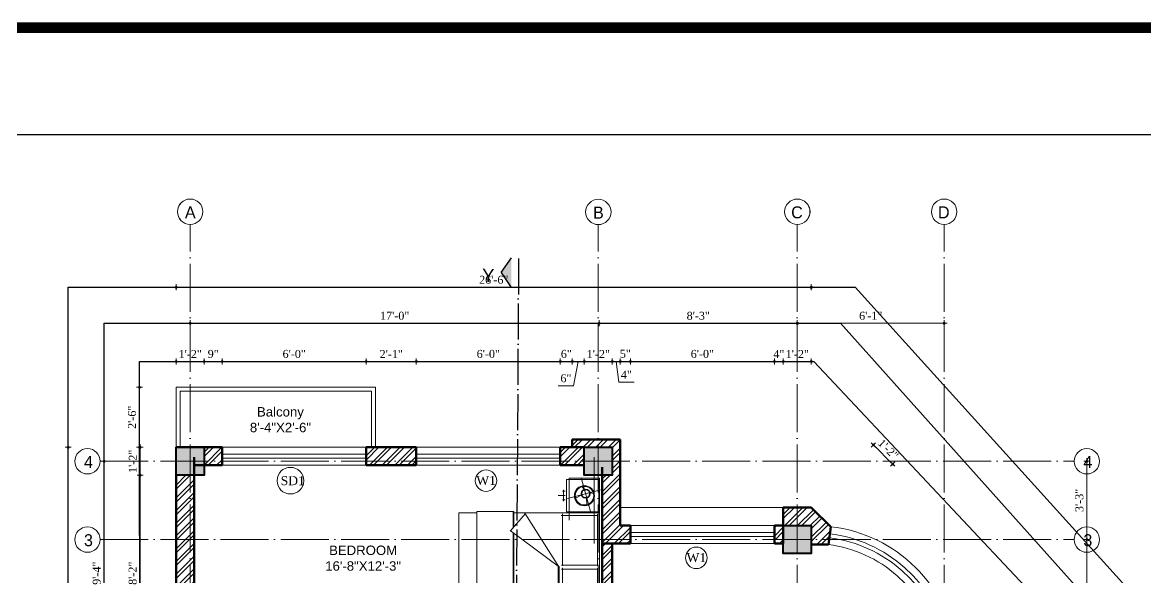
# Model space of a CAD drawing. Header units: inches. Extents: x 5914 to 162157, y -20538 to 282354.
# Drawn here: x 155197 to 155759, y -14302 to -14024 of the extents above; entities that cross this region are included whole.
import ezdxf

# ---------------------------------------------------------------- set-up
doc = ezdxf.new("R2010")
doc.units = ezdxf.units.IN
doc.header["$MEASUREMENT"] = 0
doc.header["$PDMODE"] = 99
doc.linetypes.add('ACAD_ISO04W100', pattern=[30, 24, -3, 0, -3])
for name, color, linetype, lineweight in [('A-FUR', 42, 'Continuous', 5), ('CENTER  LINE RA', 10, 'ACAD_ISO04W100', 20), ('CONC. OUTLINE RA', 150, 'Continuous', 40), ('DOOR-WIN RA', 3, 'Continuous', 20), ('ELE2 RA', 130, 'Continuous', 20), ('elev 2', 20, 'Continuous', 25), ('Furniture', 22, 'Continuous', 13), ('Hatch', 254, 'Continuous', 9), ('HATCH RA', 8, 'Continuous', 5), ('Outline', 4, 'Continuous', 9), ('Text', 7, 'Continuous', 18), ('TEXTLAYER', 7, 'Continuous', 18), ('WALL RA', 42, 'Continuous', 50)]:
    doc.layers.add(name, color=color, linetype=linetype, lineweight=lineweight)
doc.layers.add('Column & Beam', color=7, linetype='Continuous')
doc.layers.add('S-DIM', color=7, linetype='Continuous')
doc.styles.add('DIM', font='dutch.ttf')
doc.styles.get("Standard").update_dxf_attribs({"font": 'arial.ttf'})
doc.styles.add('titles', font='GOTHICB.TTF')
doc.dimstyles.new('Copy of DIM 8', dxfattribs={"dimtxt": 6.5, "dimasz": 1, "dimexe": 6, "dimexo": 18, "dimgap": 1.6875, "dimtad": 1, "dimdec": 0, "dimzin": 3, "dimdsep": 46, "dimlunit": 4, "dimtxsty": 'DIM', "dimblk": 'dot 2', "dimcen": 0.09375, "dimse1": 1, "dimse2": 1, "dimclrd": 1, "dimclre": 1, "dimclrt": 256, "dimadec": 0, "dimazin": 0, "dimtfac": 0.75, "dimtdec": 0, "dimtix": 1, "dimtmove": 1, "dimatfit": 3, "dimldrblk": 'DOT', "dimfxl": 1, "dimtolj": 1, "dimtzin": 0, "dimlwd": 9, "dimlwe": 9, "dimarcsym": 0})
pattern_1 = [(45, (0, -4), (-3.18198052, 3.18198052), []), (45, (2.1213, -4), (-3.18198052, 3.18198052), [])]

# ---------------------------------------------------------------- blocks, each defined once
blk = doc.blocks.new('COLUMN')
at = {"layer": 'CONC. OUTLINE RA', "transparency": 33554687}
h = blk.add_hatch(color=256, dxfattribs=at)
h.dxf.hatch_style = 1
h.paths.add_polyline_path([(148062.93, -13130.45), (148076.93, -13130.45), (148076.93, -13116.45), (148062.93, -13116.45)])
at = {"layer": 'CONC. OUTLINE RA'}
blk.add_lwpolyline([(148062.93, -13116.45), (148076.93, -13116.45), (148076.93, -13130.45), (148062.93, -13130.45)], close=True, dxfattribs=at)
blk = doc.blocks.new('A$C2A650008')
at = {"layer": 'A-FUR'}
for p, q in [((-74.11, 13.02), (-90.97, 13.02)), ((-90.97, -6.3), (-90.97, 13.02)), ((-80.98, 12.72), (-85.85, -5.45)), ((-74.11, -10.37), (-74.11, 13.02)), ((-91.38, 6.62), (-73.1, 1.72)), ((-90.52, -5.58), (-90.52, 12.3)), ((-90.52, 12.3), (-72.65, 12.3)), ((-82.37, 6.87), (-81.23, 8.27)), ((-72.65, 12.3), (-72.65, -5.58)), ((-70.96, 6.46), (-70.96, 0.35)), ((-85.74, 4.89), (-87.52, 4.59)), ((-83.76, 1.91), (-83.84, -1.7)), ((-80.74, 3.68), (-77.55, 1.98)), ((-71.92, 5.78), (-70.42, 5.78)), ((-71.92, 3.36), (-67.96, 3.36)), ((-71.92, 0.94), (-70.3, 0.94)), ((-72.65, -5.58), (-90.52, -5.58)), ((-43.44, -5.48), (-43.44, -13.94)), ((-43.44, -5.48), (-22.87, -5.48)), ((-42.96, -5.48), (-42.96, -14.5)), ((-22.87, -5.48), (-22.87, -66.85)), ((-90.97, -6.3), (-43.44, -6.3)), ((-90.97, -6.3), (-90.97, -66.3)), ((-90.97, -6.3), (-70.8, -6.3)), ((-90.97, -66.3), (-90.97, -6.3)), ((-90.18, -7.63), (-69.6, -7.63)), ((-89.76, -35.72), (-89.76, -7)), ((-70.44, -6.69), (-70.44, -35.63)), ((-68.72, -36.65), (-49.48, -6.48)), ((-49.77, -6.59), (-41.27, -16.48)), ((-22.87, -6.3), (-12.84, -6.3)), ((-12.84, -6.3), (-12.84, -66.3)), ((-41.36, -16.06), (-68.68, -36.43)), ((-43.44, -17.62), (-43.44, -66.85)), ((-42.96, -17.26), (-42.96, -66.85)), ((-69.87, -35.22), (-90.25, -35.22)), ((-90.25, -37.39), (-69.87, -37.39)), ((-89.76, -65.95), (-89.76, -36.85)), ((-70.44, -36.77), (-70.44, -65.37)), ((-68.5, -36.25), (-68.5, -66.3)), ((-68.02, -35.78), (-68.02, -66.3)), ((-74.11, -61.97), (-74.11, -85.36)), ((-43.44, -66.3), (-90.97, -66.3)), ((-90.97, -66.3), (-90.97, -85.36)), ((-69.53, -64.97), (-90.74, -64.97)), ((-90.52, -66.76), (-90.52, -84.63)), ((-72.65, -66.76), (-90.52, -66.76)), ((-80.98, -85.05), (-85.85, -66.89)), ((-72.65, -84.63), (-72.65, -66.76)), ((-43.44, -66.85), (-22.87, -66.85)), ((-12.84, -66.3), (-22.87, -66.3)), ((-91.38, -78.96), (-73.1, -74.06)), ((-80.74, -76.02), (-77.55, -74.32)), ((-71.92, -73.28), (-70.3, -73.28)), ((-70.96, -78.79), (-70.96, -72.69)), ((-82.37, -79.2), (-81.23, -80.61)), ((-71.92, -75.7), (-67.96, -75.7)), ((-71.92, -78.11), (-70.42, -78.11)), ((-74.11, -85.36), (-90.97, -85.36)), ((-90.52, -84.63), (-72.65, -84.63))]:
    blk.add_line(p, q, dxfattribs=at)
for centre, major_axis, start_param, end_param in [((-82.54, 3.29), (3.95, 3.95), 6.28318530712061, 12.5663706143002), ((-82.54, 3.29), (-3.64, 3.64), 4.712389, 10.995574), ((-83.2, 4.43), (1.82, 1.82), 3.926993, 10.210178), ((-83.2, 4.43), (-1.52, 1.52), -1.570796, 4.712389)]:
    blk.add_ellipse(centre, major_axis=major_axis, ratio=1, start_param=start_param, end_param=end_param, dxfattribs=at)
at = {"layer": 'A-FUR', "extrusion": (0, 0, -1)}
for centre, major_axis, start_param, end_param in [((-82.54, -75.63), (-3.95, 3.95), 3.141593, 9.424778), ((-82.54, -75.63), (3.64, 3.64), 1.570796326731005, 7.853981633910592), ((-83.2, -76.77), (1.82, 1.82), -0.588961555347947, 5.69422375183164), ((-83.2, -76.77), (-1.52, 1.52), 0.886531, 7.169716)]:
    blk.add_ellipse(centre, major_axis=major_axis, ratio=1, start_param=start_param, end_param=end_param, dxfattribs=at)
blk = doc.blocks.new('griid')
at = {"layer": 'CENTER  LINE RA', "linetype": 'ACAD_ISO04W100'}
for p, q in [((149708.18, -15085.57), (149708.19, -14620.49)), ((149912.22, -15085.57), (149912.22, -14620.62)), ((150011.7, -15085.57), (150011.7, -14620.49)), ((150085.1, -15085.57), (150085.1, -14620.49)), ((149663.18, -14738.94), (150150.1, -14738.94)), ((150162.79, -14738.94), (150162.79, -14738.94)), ((149663.18, -14778.08), (150150.1, -14778.08)), ((150162.79, -14778.08), (150162.79, -14778.08)), ((149663.18, -14850.87), (150150.1, -14850.87)), ((150162.79, -14850.87), (150162.79, -14850.87)), ((149663.18, -15016.57), (150150.1, -15016.57)), ((150162.79, -15016.57), (150162.79, -15016.57))]:
    blk.add_line(p, q, dxfattribs=at)
at = {"layer": 'Text'}
for centre in [(149708.19, -14614.14), (149708.18, -14614.14), (149708.19, -14614.14), (149912.22, -14614.28), (149912.22, -14614.28), (149912.22, -14614.28), (150011.7, -14614.14), (150011.69, -14614.14), (150011.7, -14614.14), (150085.1, -14614.14), (150085.1, -14614.14), (150085.1, -14614.14), (149656.84, -14738.94), (149656.84, -14738.94), (149656.84, -14738.94), (150156.45, -14738.94), (150156.44, -14738.94), (150156.45, -14738.94), (149656.84, -14778.08), (149656.84, -14778.08), (149656.84, -14778.08), (150156.45, -14778.08), (150156.44, -14778.08), (150156.45, -14778.08), (149656.84, -14850.87), (149656.84, -14850.87), (149656.84, -14850.87), (150156.45, -14850.87), (150156.44, -14850.87), (150156.45, -14850.87), (149656.84, -15016.57), (149656.84, -15016.57), (149656.84, -15016.57), (150156.45, -15016.57), (150156.44, -15016.57), (150156.45, -15016.57), (149708.18, -15091.92), (149708.18, -15091.92), (149708.18, -15091.92), (149912.22, -15091.92), (149912.22, -15091.92), (149912.22, -15091.92), (150011.7, -15091.92), (150011.69, -15091.92), (150011.7, -15091.92), (150085.1, -15091.92), (150085.1, -15091.92), (150085.1, -15091.92)]:
    blk.add_circle(centre, 6.34, dxfattribs=at)
at = {"layer": 'Text', "char_height": 6, "width": 68.6783, "attachment_point": 3, "rotation": 0.0035, "style": 'titles'}
for s, insert in [('{\\fStylus BT|b0|i0|c0|p34;A}', (149710.91, -14611.46)), ('{\\fStylus BT|b0|i0|c0|p34;B}', (149914.95, -14611.6)), ('{\\fStylus BT|b0|i0|c0|p34;C}', (150014.42, -14611.46)), ('{\\fStylus BT|b0|i0|c0|p34;D}', (150087.82, -14611.46)), ('{\\fStylus BT|b0|i0|c0|p34;4}', (149659.56, -14736.26)), ('{\\fStylus BT|b0|i0|c0|p34;4}', (150159.17, -14736.26)), ('{\\fStylus BT|b0|i0|c0|p34;3}', (149659.56, -14775.4)), ('{\\fStylus BT|b0|i0|c0|p34;3}', (150159.17, -14775.4)), ('{\\fStylus BT|b0|i0|c0|p34;2}', (149659.56, -14848.19)), ('{\\fStylus BT|b0|i0|c0|p34;2}', (150159.17, -14848.19)), ('{\\fStylus BT|b0|i0|c0|p34;1}', (149656.79, -15013.86)), ('{\\fStylus BT|b0|i0|c0|p34;1}', (150156.51, -15013.77)), ('{\\fStylus BT|b0|i0|c0|p34;A}', (149710.91, -15089.24)), ('{\\fStylus BT|b0|i0|c0|p34;B}', (149914.94, -15089.24)), ('{\\fStylus BT|b0|i0|c0|p34;C}', (150014.42, -15089.24)), ('{\\fStylus BT|b0|i0|c0|p34;D}', (150087.82, -15089.24))]:
    blk.add_mtext(s, dxfattribs=dict(at, insert=insert))
blk = doc.blocks.new('dot1')
at = {"layer": 'Hatch'}
h = blk.add_hatch(color=256, dxfattribs=at)
edge = h.paths.add_edge_path()
edge.add_arc((0, 0), 1, 0, 360)
for p, q in [((3, 0), (-3, 0)), ((0, 3), (0, -3))]:
    blk.add_line(p, q, dxfattribs=at)
blk.add_circle((0, 0), 1, dxfattribs=at)
blk = doc.blocks.new('dot 2')
at = {"layer": 'Hatch', "xscale": 0.5, "yscale": 0.5, "zscale": 0.5}
blk.add_blockref('dot1', (0, 0), dxfattribs=at)
blk = doc.blocks.new('*D304')
at = {"layer": 'Defpoints', "color": 0, "transparency": 16777216}
for p in [(149715.18, -14688.99), (149701.18, -14731.94), (149715.18, -14731.94)]:
    blk.add_point(p, dxfattribs=at)
at = {"layer": 'S-DIM', "color": 1, "lineweight": 9, "transparency": 16777216}
blk.add_line((149702.18, -14688.99), (149714.18, -14688.99), dxfattribs=at)
at = {"layer": 'S-DIM', "color": 1, "lineweight": 9, "transparency": 16777216, "rotation": 180}
blk.add_blockref('dot 2', (149701.18, -14688.99), dxfattribs=at)
at = {"layer": 'S-DIM', "color": 1, "lineweight": 9, "transparency": 16777216}
blk.add_blockref('dot 2', (149715.18, -14688.99), dxfattribs=at)
at = {"layer": 'S-DIM', "transparency": 16777216, "insert": (149708.18, -14685.29), "char_height": 4, "attachment_point": 5, "style": 'DIM'}
blk.add_mtext('\\A1;1\'-2"', dxfattribs=at)
blk = doc.blocks.new('_Dot')
at = {"color": 0, "linetype": 'ByBlock', "lineweight": -2}
blk.add_line((-0.5, 0), (-1, 0), dxfattribs=at)
at = {"color": 0, "linetype": 'ByBlock', "const_width": 0.5}
blk.add_lwpolyline([(-0.25, 0, 1), (0.25, 0, 1)], format="xyb", close=True, dxfattribs=at)
blk = doc.blocks.new('*D305')
at = {"layer": 'Defpoints', "color": 0, "transparency": 16777216}
for p in [(149724.18, -14688.99), (149715.18, -14731.94), (149724.18, -14731.94)]:
    blk.add_point(p, dxfattribs=at)
at = {"layer": 'S-DIM', "color": 1, "lineweight": 9, "transparency": 16777216}
blk.add_line((149716.18, -14688.99), (149723.18, -14688.99), dxfattribs=at)
at = {"layer": 'S-DIM', "color": 1, "lineweight": 9, "transparency": 16777216, "rotation": 180}
blk.add_blockref('dot 2', (149715.18, -14688.99), dxfattribs=at)
at = {"layer": 'S-DIM', "color": 1, "lineweight": 9, "transparency": 16777216}
blk.add_blockref('dot 2', (149724.18, -14688.99), dxfattribs=at)
at = {"layer": 'S-DIM', "transparency": 16777216, "insert": (149719.68, -14685.26), "char_height": 4, "attachment_point": 5, "style": 'DIM'}
blk.add_mtext('\\A1;9"', dxfattribs=at)
blk = doc.blocks.new('*D306')
at = {"layer": 'Defpoints', "color": 0, "transparency": 16777216}
for p in [(149796.18, -14688.99), (149724.18, -14731.94), (149796.18, -14731.94)]:
    blk.add_point(p, dxfattribs=at)
at = {"layer": 'S-DIM', "color": 1, "lineweight": 9, "transparency": 16777216}
blk.add_line((149725.18, -14688.99), (149795.18, -14688.99), dxfattribs=at)
at = {"layer": 'S-DIM', "color": 1, "lineweight": 9, "transparency": 16777216, "rotation": 180}
blk.add_blockref('dot 2', (149724.18, -14688.99), dxfattribs=at)
at = {"layer": 'S-DIM', "color": 1, "lineweight": 9, "transparency": 16777216}
blk.add_blockref('dot 2', (149796.18, -14688.99), dxfattribs=at)
at = {"layer": 'S-DIM', "transparency": 16777216, "insert": (149760.18, -14685.26), "char_height": 4, "attachment_point": 5, "style": 'DIM'}
blk.add_mtext('\\A1;6\'-0"', dxfattribs=at)
blk = doc.blocks.new('*D307')
at = {"layer": 'Defpoints', "color": 0, "transparency": 16777216}
for p in [(149821.22, -14688.99), (149796.18, -14731.94), (149821.22, -14731.94)]:
    blk.add_point(p, dxfattribs=at)
at = {"layer": 'S-DIM', "color": 1, "lineweight": 9, "transparency": 16777216}
blk.add_line((149797.18, -14688.99), (149820.22, -14688.99), dxfattribs=at)
at = {"layer": 'S-DIM', "color": 1, "lineweight": 9, "transparency": 16777216, "rotation": 180}
blk.add_blockref('dot 2', (149796.18, -14688.99), dxfattribs=at)
at = {"layer": 'S-DIM', "color": 1, "lineweight": 9, "transparency": 16777216}
blk.add_blockref('dot 2', (149821.22, -14688.99), dxfattribs=at)
at = {"layer": 'S-DIM', "transparency": 16777216, "insert": (149808.7, -14685.29), "char_height": 4, "attachment_point": 5, "style": 'DIM'}
blk.add_mtext('\\A1;2\'-1"', dxfattribs=at)
blk = doc.blocks.new('*D308')
at = {"layer": 'Defpoints', "color": 0, "transparency": 16777216}
for p in [(149893.22, -14688.99), (149821.22, -14731.94), (149893.22, -14731.94)]:
    blk.add_point(p, dxfattribs=at)
at = {"layer": 'S-DIM', "color": 1, "lineweight": 9, "transparency": 16777216}
blk.add_line((149822.22, -14688.99), (149892.22, -14688.99), dxfattribs=at)
at = {"layer": 'S-DIM', "color": 1, "lineweight": 9, "transparency": 16777216, "rotation": 180}
blk.add_blockref('dot 2', (149821.22, -14688.99), dxfattribs=at)
at = {"layer": 'S-DIM', "color": 1, "lineweight": 9, "transparency": 16777216}
blk.add_blockref('dot 2', (149893.22, -14688.99), dxfattribs=at)
at = {"layer": 'S-DIM', "transparency": 16777216, "insert": (149857.22, -14685.26), "char_height": 4, "attachment_point": 5, "style": 'DIM'}
blk.add_mtext('\\A1;6\'-0"', dxfattribs=at)
blk = doc.blocks.new('*D309')
at = {"layer": 'Defpoints', "color": 0, "transparency": 16777216}
for p in [(149899.22, -14688.99), (149893.22, -14731.94), (149899.22, -14731.94)]:
    blk.add_point(p, dxfattribs=at)
at = {"layer": 'S-DIM', "color": 1, "lineweight": 9, "transparency": 16777216}
for p, q in [((149892.22, -14688.99), (149891.22, -14688.99)), ((149893.22, -14688.99), (149899.22, -14688.99)), ((149900.22, -14688.99), (149901.22, -14688.99))]:
    blk.add_line(p, q, dxfattribs=at)
blk.add_blockref('dot 2', (149893.22, -14688.99), dxfattribs=at)
at = {"layer": 'S-DIM', "color": 1, "lineweight": 9, "transparency": 16777216, "rotation": 180}
blk.add_blockref('dot 2', (149899.22, -14688.99), dxfattribs=at)
at = {"layer": 'S-DIM', "transparency": 16777216, "insert": (149896.22, -14685.26), "char_height": 4, "attachment_point": 5, "style": 'DIM'}
blk.add_mtext('\\A1;6"', dxfattribs=at)
blk = doc.blocks.new('*D310')
at = {"layer": 'Defpoints', "color": 0, "transparency": 16777216}
for p in [(149905.22, -14688.99), (149899.22, -14731.94), (149905.22, -14731.92)]:
    blk.add_point(p, dxfattribs=at)
at = {"layer": 'S-DIM', "color": 1, "lineweight": 9, "transparency": 16777216}
for p, q in [((149902.22, -14688.99), (149899.84, -14701.16)), ((149900.22, -14688.99), (149904.22, -14688.99)), ((149899.84, -14701.16), (149892.18, -14701.16))]:
    blk.add_line(p, q, dxfattribs=at)
at = {"layer": 'S-DIM', "color": 1, "lineweight": 9, "transparency": 16777216, "rotation": 180}
blk.add_blockref('dot 2', (149899.22, -14688.99), dxfattribs=at)
at = {"layer": 'S-DIM', "color": 1, "lineweight": 9, "transparency": 16777216}
blk.add_blockref('dot 2', (149905.22, -14688.99), dxfattribs=at)
at = {"layer": 'S-DIM', "transparency": 16777216, "insert": (149896.01, -14697.43), "char_height": 4, "attachment_point": 5, "style": 'DIM'}
blk.add_mtext('\\A1;6"', dxfattribs=at)
blk = doc.blocks.new('*D311')
at = {"layer": 'Defpoints', "color": 0, "transparency": 16777216}
for p in [(149919.22, -14688.99), (149905.22, -14731.92), (149919.22, -14731.92)]:
    blk.add_point(p, dxfattribs=at)
at = {"layer": 'S-DIM', "color": 1, "lineweight": 9, "transparency": 16777216}
blk.add_line((149906.22, -14688.99), (149918.22, -14688.99), dxfattribs=at)
at = {"layer": 'S-DIM', "color": 1, "lineweight": 9, "transparency": 16777216, "rotation": 180}
blk.add_blockref('dot 2', (149905.22, -14688.99), dxfattribs=at)
at = {"layer": 'S-DIM', "color": 1, "lineweight": 9, "transparency": 16777216}
blk.add_blockref('dot 2', (149919.22, -14688.99), dxfattribs=at)
at = {"layer": 'S-DIM', "transparency": 16777216, "insert": (149912.22, -14685.29), "char_height": 4, "attachment_point": 5, "style": 'DIM'}
blk.add_mtext('\\A1;1\'-2"', dxfattribs=at)
blk = doc.blocks.new('*D312')
at = {"layer": 'Defpoints', "color": 0, "transparency": 16777216}
for p in [(149923.22, -14688.99), (149919.22, -14731.92), (149923.22, -14731.92)]:
    blk.add_point(p, dxfattribs=at)
at = {"layer": 'S-DIM', "color": 1, "lineweight": 9, "transparency": 16777216}
for p, q in [((149918.22, -14688.99), (149917.22, -14688.99)), ((149919.22, -14688.99), (149923.22, -14688.99)), ((149919.22, -14688.99), (149923.22, -14688.99)), ((149921.22, -14688.99), (149922.39, -14699.3)), ((149924.22, -14688.99), (149925.22, -14688.99)), ((149922.39, -14699.3), (149930.13, -14699.3))]:
    blk.add_line(p, q, dxfattribs=at)
blk.add_blockref('dot 2', (149919.22, -14688.99), dxfattribs=at)
at = {"layer": 'S-DIM', "color": 1, "lineweight": 9, "transparency": 16777216, "rotation": 180}
blk.add_blockref('dot 2', (149923.22, -14688.99), dxfattribs=at)
at = {"layer": 'S-DIM', "transparency": 16777216, "insert": (149926.26, -14695.61), "char_height": 4, "attachment_point": 5, "style": 'DIM'}
blk.add_mtext('\\A1;4"', dxfattribs=at)
blk = doc.blocks.new('*D313')
at = {"layer": 'Defpoints', "color": 0, "transparency": 16777216}
for p in [(149928.22, -14688.99), (149923.22, -14731.92), (149928.22, -14771.08)]:
    blk.add_point(p, dxfattribs=at)
at = {"layer": 'S-DIM', "color": 1, "lineweight": 9, "transparency": 16777216}
for p, q in [((149922.22, -14688.99), (149921.22, -14688.99)), ((149923.22, -14688.99), (149928.22, -14688.99)), ((149929.22, -14688.99), (149930.22, -14688.99))]:
    blk.add_line(p, q, dxfattribs=at)
blk.add_blockref('dot 2', (149923.22, -14688.99), dxfattribs=at)
at = {"layer": 'S-DIM', "color": 1, "lineweight": 9, "transparency": 16777216, "rotation": 180}
blk.add_blockref('dot 2', (149928.22, -14688.99), dxfattribs=at)
at = {"layer": 'S-DIM', "transparency": 16777216, "insert": (149925.72, -14685.22), "char_height": 4, "attachment_point": 5, "style": 'DIM'}
blk.add_mtext('\\A1;5"', dxfattribs=at)
blk = doc.blocks.new('*D314')
at = {"layer": 'Defpoints', "color": 0, "transparency": 16777216}
for p in [(150000.22, -14688.99), (149928.22, -14771.08), (150000.22, -14771.08)]:
    blk.add_point(p, dxfattribs=at)
at = {"layer": 'S-DIM', "color": 1, "lineweight": 9, "transparency": 16777216}
blk.add_line((149929.22, -14688.99), (149999.22, -14688.99), dxfattribs=at)
at = {"layer": 'S-DIM', "color": 1, "lineweight": 9, "transparency": 16777216, "rotation": 180}
blk.add_blockref('dot 2', (149928.22, -14688.99), dxfattribs=at)
at = {"layer": 'S-DIM', "color": 1, "lineweight": 9, "transparency": 16777216}
blk.add_blockref('dot 2', (150000.22, -14688.99), dxfattribs=at)
at = {"layer": 'S-DIM', "transparency": 16777216, "insert": (149964.22, -14685.26), "char_height": 4, "attachment_point": 5, "style": 'DIM'}
blk.add_mtext('\\A1;6\'-0"', dxfattribs=at)
blk = doc.blocks.new('*D315')
at = {"layer": 'Defpoints', "color": 0, "transparency": 16777216}
for p in [(150004.7, -14688.99), (150000.22, -14771.08), (150004.7, -14771.08)]:
    blk.add_point(p, dxfattribs=at)
at = {"layer": 'S-DIM', "color": 1, "lineweight": 9, "transparency": 16777216}
for p, q in [((149999.22, -14688.99), (149998.22, -14688.99)), ((150000.22, -14688.99), (150004.7, -14688.99)), ((150005.7, -14688.99), (150006.7, -14688.99))]:
    blk.add_line(p, q, dxfattribs=at)
blk.add_blockref('dot 2', (150000.22, -14688.99), dxfattribs=at)
at = {"layer": 'S-DIM', "color": 1, "lineweight": 9, "transparency": 16777216, "rotation": 180}
blk.add_blockref('dot 2', (150004.7, -14688.99), dxfattribs=at)
at = {"layer": 'S-DIM', "transparency": 16777216, "insert": (150002.46, -14685.3), "char_height": 4, "attachment_point": 5, "style": 'DIM'}
blk.add_mtext('\\A1;4"', dxfattribs=at)
blk = doc.blocks.new('*D316')
at = {"layer": 'Defpoints', "color": 0, "transparency": 16777216}
for p in [(150018.7, -14688.99), (150004.7, -14771.08), (150018.7, -14771.08)]:
    blk.add_point(p, dxfattribs=at)
at = {"layer": 'S-DIM', "color": 1, "lineweight": 9, "transparency": 16777216}
blk.add_line((150005.7, -14688.99), (150017.7, -14688.99), dxfattribs=at)
at = {"layer": 'S-DIM', "color": 1, "lineweight": 9, "transparency": 16777216, "rotation": 180}
blk.add_blockref('dot 2', (150004.7, -14688.99), dxfattribs=at)
at = {"layer": 'S-DIM', "color": 1, "lineweight": 9, "transparency": 16777216}
blk.add_blockref('dot 2', (150018.7, -14688.99), dxfattribs=at)
at = {"layer": 'S-DIM', "transparency": 16777216, "insert": (150011.7, -14685.29), "char_height": 4, "attachment_point": 5, "style": 'DIM'}
blk.add_mtext('\\A1;1\'-2"', dxfattribs=at)
blk = doc.blocks.new('*D317')
at = {"layer": 'Defpoints', "color": 0, "transparency": 16777216}
for p in [(149912.64, -14669.94), (149708.18, -14738.94), (149912.64, -14738.94)]:
    blk.add_point(p, dxfattribs=at)
at = {"layer": 'S-DIM', "color": 1, "lineweight": 9, "transparency": 16777216}
blk.add_line((149709.18, -14669.94), (149911.64, -14669.94), dxfattribs=at)
at = {"layer": 'S-DIM', "color": 1, "lineweight": 9, "transparency": 16777216, "rotation": 180}
blk.add_blockref('dot 2', (149708.18, -14669.94), dxfattribs=at)
at = {"layer": 'S-DIM', "color": 1, "lineweight": 9, "transparency": 16777216}
blk.add_blockref('dot 2', (149912.64, -14669.94), dxfattribs=at)
at = {"layer": 'S-DIM', "transparency": 16777216, "insert": (149810.41, -14666.19), "char_height": 4, "attachment_point": 5, "style": 'DIM'}
blk.add_mtext('\\A1;17\'-0"', dxfattribs=at)
blk = doc.blocks.new('*D318')
at = {"layer": 'Defpoints', "color": 0, "transparency": 16777216}
for p in [(150011.7, -14669.94), (149912.64, -14738.94), (150011.7, -14778.08)]:
    blk.add_point(p, dxfattribs=at)
at = {"layer": 'S-DIM', "color": 1, "lineweight": 9, "transparency": 16777216}
blk.add_line((149913.64, -14669.94), (150010.7, -14669.94), dxfattribs=at)
at = {"layer": 'S-DIM', "color": 1, "lineweight": 9, "transparency": 16777216, "rotation": 180}
blk.add_blockref('dot 2', (149912.64, -14669.94), dxfattribs=at)
at = {"layer": 'S-DIM', "color": 1, "lineweight": 9, "transparency": 16777216}
blk.add_blockref('dot 2', (150011.7, -14669.94), dxfattribs=at)
at = {"layer": 'S-DIM', "transparency": 16777216, "insert": (149962.17, -14666.21), "char_height": 4, "attachment_point": 5, "style": 'DIM'}
blk.add_mtext('\\A1;8\'-3"', dxfattribs=at)
blk = doc.blocks.new('*D319')
at = {"layer": 'Defpoints', "color": 0, "transparency": 16777216}
for p in [(150085.1, -14669.94), (150011.7, -14778.08), (150085.1, -14850.87)]:
    blk.add_point(p, dxfattribs=at)
at = {"layer": 'S-DIM', "color": 1, "lineweight": 9, "transparency": 16777216}
blk.add_line((150012.7, -14669.94), (150084.1, -14669.94), dxfattribs=at)
at = {"layer": 'S-DIM', "color": 1, "lineweight": 9, "transparency": 16777216, "rotation": 180}
blk.add_blockref('dot 2', (150011.7, -14669.94), dxfattribs=at)
at = {"layer": 'S-DIM', "color": 1, "lineweight": 9, "transparency": 16777216}
blk.add_blockref('dot 2', (150085.1, -14669.94), dxfattribs=at)
at = {"layer": 'S-DIM', "transparency": 16777216, "insert": (150048.4, -14666.19), "char_height": 4, "attachment_point": 5, "style": 'DIM'}
blk.add_mtext('\\A1;6\'-1"', dxfattribs=at)
blk = doc.blocks.new('*D320')
at = {"layer": 'Defpoints', "color": 0, "transparency": 16777216}
for p in [(149701.18, -14651.94), (149701.18, -14771.08), (150018.7, -14771.08)]:
    blk.add_point(p, dxfattribs=at)
at = {"layer": 'S-DIM', "color": 1, "lineweight": 9, "transparency": 16777216}
blk.add_line((150017.7, -14651.94), (149702.18, -14651.94), dxfattribs=at)
at = {"layer": 'S-DIM', "color": 1, "lineweight": 9, "transparency": 16777216, "rotation": 180}
blk.add_blockref('dot 2', (149701.18, -14651.94), dxfattribs=at)
at = {"layer": 'S-DIM', "color": 1, "lineweight": 9, "transparency": 16777216}
blk.add_blockref('dot 2', (150018.7, -14651.94), dxfattribs=at)
at = {"layer": 'S-DIM', "transparency": 16777216, "insert": (149859.94, -14648.21), "char_height": 4, "attachment_point": 5, "style": 'DIM'}
blk.add_mtext('\\A1;26\'-6"', dxfattribs=at)
blk = doc.blocks.new('*D322')
at = {"layer": 'Defpoints', "color": 0, "transparency": 16777216}
for p in [(150059.4, -14740.32), (150018.7, -14762.08), (150028.37, -14771.66)]:
    blk.add_point(p, dxfattribs=at)
at = {"layer": 'S-DIM', "color": 1, "lineweight": 9, "transparency": 16777216}
blk.add_line((150050.44, -14731.44), (150058.69, -14739.62), dxfattribs=at)
for p, rotation in [((150049.73, -14730.74), 135.2752849969081), ((150059.4, -14740.32), 315.2752849969081)]:
    blk.add_blockref('dot 2', p, dxfattribs=dict(at, rotation=rotation))
at = {"layer": 'S-DIM', "transparency": 16777216, "insert": (150057.17, -14732.9), "char_height": 4, "attachment_point": 5, "rotation": 315.2753, "style": 'DIM'}
blk.add_mtext('\\A1;1\'-2"', dxfattribs=at)
blk = doc.blocks.new('*D334')
at = {"layer": 'Defpoints', "color": 0, "transparency": 16777216}
for p in [(150011.7, -14778.08), (150156.42, -14778.08), (150085.1, -14850.87)]:
    blk.add_point(p, dxfattribs=at)
at = {"layer": 'S-DIM', "color": 1, "lineweight": 9, "transparency": 16777216}
blk.add_line((150156.42, -14849.87), (150156.42, -14779.08), dxfattribs=at)
for p, rotation in [((150156.42, -14778.08), 90), ((150156.42, -14850.87), 270)]:
    blk.add_blockref('dot 2', p, dxfattribs=dict(at, rotation=rotation))
at = {"layer": 'S-DIM', "transparency": 16777216, "insert": (150152.68, -14814.47), "char_height": 4, "attachment_point": 5, "rotation": 90, "style": 'DIM'}
blk.add_mtext('\\A1;6\'-1"', dxfattribs=at)
blk = doc.blocks.new('*D335')
at = {"layer": 'Defpoints', "color": 0, "transparency": 16777216}
for p in [(149912.64, -14738.94), (150156.42, -14738.94), (150011.7, -14778.08)]:
    blk.add_point(p, dxfattribs=at)
at = {"layer": 'S-DIM', "color": 1, "lineweight": 9, "transparency": 16777216}
blk.add_line((150156.42, -14777.08), (150156.42, -14739.94), dxfattribs=at)
for p, rotation in [((150156.42, -14738.94), 90), ((150156.42, -14778.08), 270)]:
    blk.add_blockref('dot 2', p, dxfattribs=dict(at, rotation=rotation))
at = {"layer": 'S-DIM', "transparency": 16777216, "insert": (150152.69, -14758.51), "char_height": 4, "attachment_point": 5, "rotation": 90, "style": 'DIM'}
blk.add_mtext('\\A1;3\'-3"', dxfattribs=at)
blk = doc.blocks.new('*D345')
at = {"layer": 'Defpoints', "color": 0, "transparency": 16777216}
for p in [(149701.18, -14731.94), (149683.18, -14745.94), (149701.18, -14745.94)]:
    blk.add_point(p, dxfattribs=at)
at = {"layer": 'S-DIM', "color": 1, "lineweight": 9, "transparency": 16777216}
blk.add_line((149683.18, -14732.94), (149683.18, -14744.94), dxfattribs=at)
for p, rotation in [((149683.18, -14731.94), 90), ((149683.18, -14745.94), 270)]:
    blk.add_blockref('dot 2', p, dxfattribs=dict(at, rotation=rotation))
at = {"layer": 'S-DIM', "transparency": 16777216, "insert": (149679.48, -14738.94), "char_height": 4, "attachment_point": 5, "rotation": 90, "style": 'DIM'}
blk.add_mtext('\\A1;1\'-2"', dxfattribs=at)
blk = doc.blocks.new('*D346')
at = {"layer": 'Defpoints', "color": 0, "transparency": 16777216}
for p in [(149701.18, -14745.94), (149683.18, -14843.87), (149701.18, -14843.87)]:
    blk.add_point(p, dxfattribs=at)
at = {"layer": 'S-DIM', "color": 1, "lineweight": 9, "transparency": 16777216}
blk.add_line((149683.18, -14746.94), (149683.18, -14842.87), dxfattribs=at)
for p, rotation in [((149683.18, -14745.94), 90), ((149683.18, -14843.87), 270)]:
    blk.add_blockref('dot 2', p, dxfattribs=dict(at, rotation=rotation))
at = {"layer": 'S-DIM', "transparency": 16777216, "insert": (149679.45, -14794.9), "char_height": 4, "attachment_point": 5, "rotation": 90, "style": 'DIM'}
blk.add_mtext('\\A1;8\'-2"', dxfattribs=at)
blk = doc.blocks.new('*D350')
at = {"layer": 'Defpoints', "color": 0, "transparency": 16777216}
for p in [(149708.18, -14738.94), (149665.18, -14850.87), (149708.18, -14850.87)]:
    blk.add_point(p, dxfattribs=at)
at = {"layer": 'S-DIM', "color": 1, "lineweight": 9, "transparency": 16777216}
blk.add_line((149665.18, -14739.94), (149665.18, -14849.87), dxfattribs=at)
for p, rotation in [((149665.18, -14738.94), 90), ((149665.18, -14850.87), 270)]:
    blk.add_blockref('dot 2', p, dxfattribs=dict(at, rotation=rotation))
at = {"layer": 'S-DIM', "transparency": 16777216, "insert": (149661.46, -14794.9), "char_height": 4, "attachment_point": 5, "rotation": 90, "style": 'DIM'}
blk.add_mtext('\\A1;9\'-4"', dxfattribs=at)
blk = doc.blocks.new('*D352')
at = {"layer": 'Defpoints', "color": 0, "transparency": 16777216}
for p in [(149647.18, -14731.94), (149701.18, -14731.94), (149700.6, -15023.57)]:
    blk.add_point(p, dxfattribs=at)
at = {"layer": 'S-DIM', "color": 1, "lineweight": 9, "transparency": 16777216}
blk.add_line((149647.18, -15022.57), (149647.18, -14732.94), dxfattribs=at)
for p, rotation in [((149647.18, -14731.94), 90), ((149647.18, -15023.57), 270)]:
    blk.add_blockref('dot 2', p, dxfattribs=dict(at, rotation=rotation))
at = {"layer": 'S-DIM', "transparency": 16777216, "insert": (149643.49, -14877.75), "char_height": 4, "attachment_point": 5, "rotation": 90, "style": 'DIM'}
blk.add_mtext('\\A1;24\'-4"', dxfattribs=at)
blk = doc.blocks.new('*D353')
at = {"layer": 'Defpoints', "color": 0, "transparency": 16777216}
for p in [(149682.85, -14701.94), (149701.18, -14701.94), (149701.18, -14731.94)]:
    blk.add_point(p, dxfattribs=at)
at = {"layer": 'S-DIM', "color": 1, "lineweight": 9, "transparency": 16777216}
blk.add_line((149682.85, -14730.94), (149682.85, -14702.94), dxfattribs=at)
for p, rotation in [((149682.85, -14701.94), 90), ((149682.85, -14731.94), 270)]:
    blk.add_blockref('dot 2', p, dxfattribs=dict(at, rotation=rotation))
at = {"layer": 'S-DIM', "transparency": 16777216, "insert": (149679.12, -14716.94), "char_height": 4, "attachment_point": 5, "rotation": 90, "style": 'DIM'}
blk.add_mtext('\\A1;2\'-6"', dxfattribs=at)
blk = doc.blocks.new('BIUD')
at = {"layer": 'Column & Beam'}
h = blk.add_hatch(color=256, dxfattribs=at)
h.dxf.hatch_style = 1
h.paths.add_polyline_path([(154227.37, -14155.81), (154227.47, -14140.87), (154222.36, -14148.3)])
h = blk.add_hatch(color=256, dxfattribs=at)
h.dxf.hatch_style = 1
h.paths.add_polyline_path([(154222.46, -14605.46), (154222.56, -14590.52), (154217.46, -14597.95)])
at = {"layer": 'elev 2'}
for p, q in [((154222.36, -14148.3), (154227.47, -14140.87)), ((154222.36, -14148.3), (154227.37, -14155.81)), ((154217.46, -14597.95), (154222.56, -14590.52)), ((154222.56, -14590.52), (154222.46, -14605.46)), ((154217.46, -14597.95), (154222.46, -14605.46))]:
    blk.add_line(p, q, dxfattribs=at)
at = {"layer": 'elev 2', "linetype": 'ACAD_ISO04W100', "ltscale": 0.75}
blk.add_line((154231.03, -14141.23), (154227.94, -14605.58), dxfattribs=at)
at = {"layer": 'Text', "char_height": 6.57, "attachment_point": 1, "rotation": 359.6191}
for insert in [(154212.88, -14146.4), (154207.97, -14596.06)]:
    blk.add_mtext_dynamic_manual_height_columns('Y', width=6.5733, gutter_width=32.87, heights=[0], dxfattribs=dict(at, insert=insert))
blk = doc.blocks.new('TT')
at = {"layer": 'HATCH RA'}
h = blk.add_hatch(dxfattribs=at)
h.set_pattern_fill('ANSI32', color=256, scale=12)
h.set_pattern_definition(pattern_1)
h.paths.add_polyline_path([(149715.18, -14731.94), (149715.18, -14740.94), (149724.18, -14740.94), (149724.18, -14731.94)])
h = blk.add_hatch(dxfattribs=at)
h.set_pattern_fill('ANSI32', color=256, scale=12)
h.set_pattern_definition(pattern_1)
h.paths.add_polyline_path([(149821.22, -14740.94), (149821.22, -14731.94), (149796.18, -14731.94), (149796.18, -14740.94)])
h = blk.add_hatch(dxfattribs=at)
h.set_pattern_fill('ANSI32', color=256, scale=12)
h.set_pattern_definition(pattern_1)
h.paths.add_polyline_path([(149893.22, -14731.94), (149893.22, -14740.94), (149905.22, -14740.94), (149905.22, -14731.94), (149899.22, -14731.94), (149899.22, -14731.94)])
h = blk.add_hatch(dxfattribs=at)
h.set_pattern_fill('ANSI32', color=256, scale=12)
h.paths.add_polyline_path([(149923.22, -14728.09), (149899.22, -14728.07), (149899.22, -14731.94), (149905.22, -14731.94), (149905.22, -14731.92), (149919.22, -14731.92), (149919.22, -14745.92), (149914.22, -14745.92), (149914.22, -14780.08), (149928.22, -14780.08), (149928.22, -14771.08), (149923.22, -14771.08)])
h = blk.add_hatch(dxfattribs=at)
h.set_pattern_fill('ANSI32', color=256, scale=12)
h.paths.add_polyline_path([(149710.18, -14745.94), (149701.18, -14745.94), (149701.18, -14843.87), (149710.18, -14843.87)])
h = blk.add_hatch(dxfattribs=at)
h.set_pattern_fill('ANSI32', color=256, scale=12)
h.paths.add_polyline_path([(150018.7, -14780.58), (150027.24, -14780.58), (150028.37, -14771.66), (150018.7, -14762.08), (150004.7, -14762.08), (150004.7, -14771.08), (150018.7, -14771.08)])
h = blk.add_hatch(dxfattribs=at)
h.set_pattern_fill('ANSI32', color=256, scale=12)
h.paths.add_polyline_path([(150000.22, -14780.08), (150004.7, -14780.08), (150004.7, -14771.08), (150000.22, -14771.08)])
h = blk.add_hatch(dxfattribs=at)
h.set_pattern_fill('ANSI32', color=256, scale=12)
h.paths.add_polyline_path([(149919.22, -14780.08), (149914.22, -14780.08), (149914.22, -14843.87), (149919.22, -14843.87)])
blk.add_line((149910.22, -14780.08), (149910.22, -14736.94))
at = {"layer": 'Defpoints'}
for points in [[(149647.18, -14651.94), (150040.6, -14651.94), (150174.28, -14799.76), (150175.03, -15074.21), (149647.18, -15073.5)], [(149665.18, -14669.94), (150033.3, -14669.94), (150156.3, -14807.39), (150156.98, -15056.19), (149665.18, -15055.52)], [(149682.8, -14688.99), (150019.93, -14688.99), (150138.32, -14815.02), (150138.93, -15038.17), (149683.18, -15037.55)]]:
    blk.add_lwpolyline(points, close=True, dxfattribs=at)
at = {"layer": 'DOOR-WIN RA'}
for p, q in [((149724.18, -14731.94), (149796.18, -14731.94)), ((149821.22, -14731.94), (149893.22, -14731.94)), ((149724.18, -14735.44), (149796.18, -14735.44)), ((149724.18, -14737.44), (149796.18, -14737.44)), ((149821.22, -14735.44), (149893.22, -14735.44)), ((149821.22, -14737.44), (149893.22, -14737.44)), ((149724.18, -14740.94), (149796.18, -14740.94)), ((149821.22, -14740.94), (149893.22, -14740.94)), ((149928.22, -14771.08), (150000.22, -14771.08)), ((149928.22, -14774.58), (150000.22, -14774.58)), ((149928.22, -14776.58), (150000.22, -14776.58)), ((149928.22, -14780.08), (150000.22, -14780.08))]:
    blk.add_line(p, q, dxfattribs=at)
for points in [[(150088.02, -14834.74, 0.159031), (150069.33, -14795.94), (150065.43, -14792.18, 0.151666), (150027.97, -14775.13, 0.151666)], [(150082.57, -14835.47, 0.158609), (150065.43, -14799.83), (150061.69, -14796.22, 0.151245), (150027.27, -14780.59, 0.151245)], [(150086.04, -14835, 0.158884), (150067.91, -14797.36), (150064.07, -14793.65, 0.151519), (150027.72, -14777.12, 0.151519)]]:
    blk.add_lwpolyline(points, format="xyb", dxfattribs=at)
blk.add_arc((150020.38, -14842.79), 71.58, 6.8376, 83.594, dxfattribs=at)
at = {"layer": 'ELE2 RA'}
for p, q in [((149701.18, -14701.94), (149800.82, -14701.94)), ((149701.18, -14701.94), (149701.18, -14731.94)), ((149703.18, -14703.94), (149798.82, -14703.94)), ((149703.18, -14703.94), (149703.18, -14731.94)), ((149798.82, -14703.94), (149798.82, -14731.94)), ((149800.82, -14701.94), (149800.82, -14731.94)), ((150004.7, -14762.08), (149923.22, -14762.08))]:
    blk.add_line(p, q, dxfattribs=at)
at = {"layer": 'TEXTLAYER'}
for centre, radius in [((149758.28, -14748.62), 6.66), ((149856.08, -14748.62), 5.36), ((149961.2, -14787.2), 5.36)]:
    blk.add_circle(centre, radius, dxfattribs=at)
at = {"layer": 'WALL RA'}
for p, q in [((149724.18, -14731.94), (149701.18, -14731.94)), ((149724.18, -14731.94), (149724.18, -14740.94)), ((149821.22, -14731.94), (149796.18, -14731.94)), ((149796.18, -14731.94), (149796.18, -14740.94)), ((149821.22, -14731.94), (149821.22, -14740.94)), ((149893.22, -14731.94), (149893.22, -14740.94)), ((149893.22, -14731.94), (149905.22, -14731.94)), ((149899.22, -14731.94), (149893.22, -14731.94)), ((149893.22, -14731.94), (149893.22, -14740.94)), ((149899.22, -14731.94), (149899.22, -14728.07)), ((149899.22, -14728.07), (149923.22, -14728.09)), ((149923.22, -14771.08), (149923.22, -14728.09)), ((149710.18, -14736.94), (149710.18, -15014.57)), ((149724.18, -14740.94), (149710.18, -14740.94)), ((149821.22, -14740.94), (149796.18, -14740.94)), ((149893.22, -14740.94), (149905.22, -14740.94)), ((149905.22, -14740.94), (149893.22, -14740.94)), ((149914.22, -14780.08), (149914.22, -14741.94)), ((149701.18, -14745.94), (149701.18, -15023.57)), ((150004.7, -14762.08), (150018.7, -14762.08)), ((150004.7, -14762.08), (150004.7, -14780.08)), ((150028.37, -14771.66), (150018.7, -14762.08)), ((149923.22, -14771.08), (149928.22, -14771.08)), ((149928.22, -14771.08), (149928.22, -14780.08)), ((150004.7, -14771.08), (150000.22, -14771.08)), ((150000.22, -14771.08), (150000.22, -14780.08)), ((150028.37, -14771.66), (150027.24, -14780.58)), ((149914.22, -14780.08), (149914.22, -14843.87)), ((149928.22, -14780.08), (149914.22, -14780.08)), ((149919.22, -14780.08), (149919.22, -14857.87)), ((150000.22, -14780.08), (150004.7, -14780.08)), ((150027.24, -14780.58), (150018.7, -14780.58))]:
    blk.add_line(p, q, dxfattribs=at)
blk.add_blockref('griid', (0, 0))
at = {"layer": 'CONC. OUTLINE RA'}
for p in [(1638.25, -1615.49), (1842.29, -1615.47), (1941.76, -1654.63)]:
    blk.add_blockref('COLUMN', p, dxfattribs=at)
at = {"layer": 'Furniture', "ltscale": 10, "xscale": -0.9009198872349742, "yscale": 0.9009198872349742, "zscale": 0.9009198872349742}
blk.add_blockref('A$C2A650008', (149830.92, -14759.1), dxfattribs=at)
at = {"char_height": 4.7109, "attachment_point": 1}
for s, insert in [('\\pi11.19613;Balcony\\P\\pi7.62117;8\'-4"X2\'-6"', (149730.4, -14711.84)), ('\\pi6.12049;BEDROOM\\P\\pi4.186;16\'-8"X12\'-3"', (149771.51, -14781.07))]:
    blk.add_mtext_dynamic_manual_height_columns(s, width=45.2655, gutter_width=23.55, heights=[0], dxfattribs=dict(at, insert=insert))
at = {"layer": 'TEXTLAYER', "char_height": 4.5, "attachment_point": 1}
for s, insert, width in [('{\\fTimes New Roman|b0|i0|c0|p18;SD1}', (149753.42, -14746.37), 6.709), ('{\\fTimes New Roman|b0|i0|c0|p18;W1}', (149851.22, -14746.24), 23.0777), ('{\\fTimes New Roman|b0|i0|c0|p18;W1}', (149956.34, -14784.82), 23.0777)]:
    blk.add_mtext(s, dxfattribs=dict(at, insert=insert, width=width))
at = {"layer": 'S-DIM'}
for base, p1, p2, picture, middle in [((149701.18, -14651.94), (150018.7, -14771.08), (149701.18, -14771.08), '*D320', (149859.94, -14648.21)), ((149912.64, -14669.94), (149708.18, -14738.94), (149912.64, -14738.94), '*D317', (149810.41, -14666.19)), ((150011.7, -14669.94), (149912.64, -14738.94), (150011.7, -14778.08), '*D318', (149962.17, -14666.21)), ((150085.1, -14669.94), (150011.7, -14778.08), (150085.1, -14850.87), '*D319', (150048.4, -14666.19)), ((149715.18, -14688.99), (149701.18, -14731.94), (149715.18, -14731.94), '*D304', (149708.18, -14685.29)), ((149724.18, -14688.99), (149715.18, -14731.94), (149724.18, -14731.94), '*D305', (149719.68, -14685.26)), ((149796.18, -14688.99), (149724.18, -14731.94), (149796.18, -14731.94), '*D306', (149760.18, -14685.26)), ((149821.22, -14688.99), (149796.18, -14731.94), (149821.22, -14731.94), '*D307', (149808.7, -14685.29)), ((149893.22, -14688.99), (149821.22, -14731.94), (149893.22, -14731.94), '*D308', (149857.22, -14685.26)), ((149899.22, -14688.99), (149893.22, -14731.94), (149899.22, -14731.94), '*D309', (149896.22, -14685.26)), ((149919.22, -14688.99), (149905.22, -14731.92), (149919.22, -14731.92), '*D311', (149912.22, -14685.29)), ((149928.22, -14688.99), (149923.22, -14731.92), (149928.22, -14771.08), '*D313', (149925.72, -14685.22)), ((150000.22, -14688.99), (149928.22, -14771.08), (150000.22, -14771.08), '*D314', (149964.22, -14685.26)), ((150004.7, -14688.99), (150000.22, -14771.08), (150004.7, -14771.08), '*D315', (150002.46, -14685.3)), ((150018.7, -14688.99), (150004.7, -14771.08), (150018.7, -14771.08), '*D316', (150011.7, -14685.29))]:
    dim = blk.add_linear_dim(base=base, p1=p1, p2=p2, dimstyle='Copy of DIM 8', dxfattribs=at)
    dim.commit()
    dim.dimension.update_dxf_attribs({"geometry": picture, "text_midpoint": middle})
for base, p1, p2, picture, middle in [((149905.22, -14688.99), (149899.22, -14731.94), (149905.22, -14731.92), '*D310', (149898.15, -14701.16)), ((149923.22, -14688.99), (149919.22, -14731.92), (149923.22, -14731.92), '*D312', (149924.08, -14699.3))]:
    dim = blk.add_linear_dim(base=base, p1=p1, p2=p2, dimstyle='Copy of DIM 8', dxfattribs=at)
    dim.commit()
    dim.dimension.update_dxf_attribs({"geometry": picture, "text_midpoint": middle, "dimtype": 128})
for base, p1, p2, picture, middle in [((149682.85, -14701.94), (149701.18, -14731.94), (149701.18, -14701.94), '*D353', (149679.12, -14716.94)), ((149647.18, -14731.94), (149700.6, -15023.57), (149701.18, -14731.94), '*D352', (149643.49, -14877.75)), ((149683.18, -14745.94), (149701.18, -14731.94), (149701.18, -14745.94), '*D345', (149679.48, -14738.94)), ((149665.18, -14850.87), (149708.18, -14738.94), (149708.18, -14850.87), '*D350', (149661.46, -14794.9)), ((150156.42, -14738.94), (150011.7, -14778.08), (149912.64, -14738.94), '*D335', (150152.69, -14758.51)), ((149683.18, -14843.87), (149701.18, -14745.94), (149701.18, -14843.87), '*D346', (149679.45, -14794.9)), ((150156.42, -14778.08), (150085.1, -14850.87), (150011.7, -14778.08), '*D334', (150152.68, -14814.47))]:
    dim = blk.add_linear_dim(base=base, p1=p1, p2=p2, angle=90, dimstyle='Copy of DIM 8', dxfattribs=at)
    dim.commit()
    dim.dimension.update_dxf_attribs({"geometry": picture, "text_midpoint": middle})
dim = blk.add_aligned_dim(p1=(150018.7, -14762.08), p2=(150028.37, -14771.66), distance=44.1, dimstyle='Copy of DIM 8', dxfattribs=at)
dim.commit()
dim.dimension.update_dxf_attribs({"geometry": '*D322', "text_midpoint": (150057.17, -14732.9)})

msp = doc.modelspace()

# ---------------------------------------------------------------- linework, layer by layer
at = {"layer": 'Outline', "const_width": 5.35}
msp.add_lwpolyline([(153058.26, -16167.38), (153058.26, -14026.9), (156268.98, -14026.9), (156268.98, -16167.38)], close=True, dxfattribs=at)
at = {"layer": 'Outline', "lineweight": 30}
msp.add_lwpolyline([(156215.47, -14080.41), (153218.79, -14080.41), (153218.79, -16113.87)], dxfattribs=at)

# ---------------------------------------------------------------- block references
at = {"layer": 'HATCH RA'}
for name, p in [('TT', (5572.87, 495.3)), ('BIUD', (1214.2, -0.98))]:
    msp.add_blockref(name, p, dxfattribs=at)

doc.saveas('drawing.dxf')
